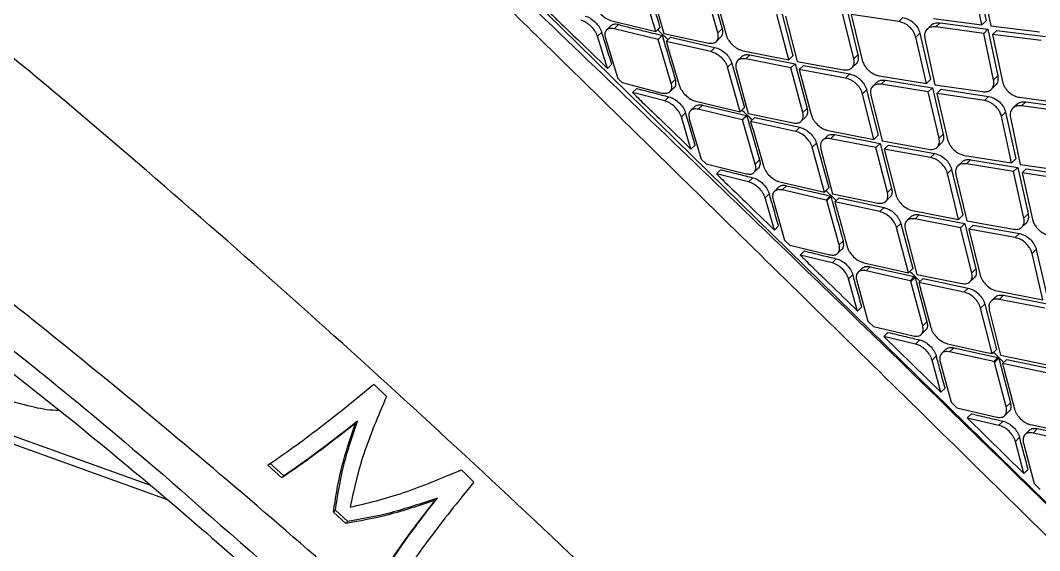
# Model space of a CAD drawing. Extents: x 525 to 613, y 487 to 635.
# Drawn here: x 595.825 to 598.949, y 579.849 to 581.476 of the extents above; entities that cross this region are included whole.
import ezdxf

# ---------------------------------------------------------------- set-up
doc = ezdxf.new("R2010")
doc.units = 0
doc.header["$MEASUREMENT"] = 0
doc.layers.add('1', color=4, linetype='Continuous')
doc.layers.add('STD TEST', color=3, linetype='Continuous')

# ---------------------------------------------------------------- blocks, each defined once
blk = doc.blocks.new('2023 VANGUARD')
at = {"layer": '1', "color": 3, "linetype": 'Continuous', "lineweight": 25}
for p, q in [((29.8121, -11.2293), (29.7821, -11.0845)), ((29.7949, -11.072), (29.8249, -11.2168)), ((29.8094, -11.0878), (29.8391, -11.2327)), ((28.8122, -11.2499), (28.772, -11.1152)), ((28.7981, -11.1207), (28.8369, -11.2557)), ((29.0027, -11.2539), (28.9649, -11.1185)), ((28.9778, -11.1059), (29.0156, -11.2413)), ((30.4806, -13.1577), (28.4039, -11.1212)), ((28.9904, -11.1235), (29.0283, -11.2604)), ((29.3978, -11.1806), (29.4321, -11.3211)), ((29.2201, -11.3365), (29.1838, -11.198)), ((29.1966, -11.1854), (29.2329, -11.3239)), ((29.2096, -11.2026), (29.2457, -11.3413)), ((29.4193, -11.3336), (29.385, -11.1931)), ((29.4113, -11.1973), (29.4454, -11.338)), ((29.5571, -11.2195), (29.4113, -11.1973)), ((29.5571, -11.2195), (29.5698, -11.207)), ((29.6638, -11.2096), (29.8121, -11.2293)), ((28.6743, -11.2325), (28.6613, -11.2452)), ((28.6773, -11.2171), (28.7877, -11.2441)), ((28.6848, -11.2413), (28.6978, -11.2286)), ((28.8196, -11.2743), (28.6848, -11.2413)), ((28.7877, -11.2441), (28.8122, -11.2499)), ((28.8122, -11.2499), (28.8252, -11.2372)), ((29.0027, -11.2539), (29.0156, -11.2413)), ((29.6567, -11.2305), (29.6439, -11.2431)), ((29.6709, -11.2358), (29.6837, -11.2233)), ((29.8176, -11.2555), (29.6709, -11.2358)), ((29.6837, -11.2233), (29.8304, -11.243)), ((29.8121, -11.2293), (29.8249, -11.2168)), ((29.8176, -11.2555), (29.8303, -11.243)), ((29.8304, -11.243), (29.8605, -11.3858)), ((29.8391, -11.2327), (29.9889, -11.251)), ((28.6468, -11.2513), (28.6337, -11.2641)), ((28.6646, -11.3631), (28.6337, -11.2641)), ((28.6579, -11.2704), (28.6961, -11.3936)), ((28.8196, -11.2743), (28.8325, -11.2616)), ((28.8599, -11.4089), (28.8196, -11.2743)), ((28.8369, -11.2557), (28.974, -11.2852)), ((28.8571, -11.2675), (28.8442, -11.2801)), ((28.8571, -11.2675), (28.9939, -11.2985)), ((28.9982, -11.2801), (29.0111, -11.2675)), ((29.6093, -11.2673), (29.622, -11.2548)), ((29.6418, -11.4095), (29.6093, -11.2673)), ((29.622, -11.2548), (29.6546, -11.397)), ((29.6372, -11.271), (29.6682, -11.4136)), ((29.8478, -11.3983), (29.8176, -11.2555)), ((29.8446, -11.259), (29.8574, -11.2465)), ((29.9941, -11.2776), (29.8446, -11.259)), ((29.8446, -11.259), (29.8749, -11.4034)), ((29.8574, -11.2465), (30.0068, -11.265)), ((28.981, -11.3111), (28.8442, -11.2801)), ((28.8515, -11.3047), (28.8844, -11.4148)), ((28.9939, -11.2985), (28.981, -11.3111)), ((29.0763, -11.3264), (29.0634, -11.339)), ((29.08, -11.3087), (29.2201, -11.3365)), ((29.0882, -11.3339), (29.1011, -11.3213)), ((29.2267, -11.3616), (29.0882, -11.3339)), ((29.1011, -11.3213), (29.2396, -11.349)), ((29.2201, -11.3365), (29.2329, -11.3239)), ((29.4193, -11.3336), (29.4321, -11.3211)), ((28.6646, -11.3631), (28.6776, -11.3503)), ((29.0325, -11.3596), (29.0454, -11.347)), ((29.0713, -11.4957), (29.0325, -11.3596)), ((29.0454, -11.347), (29.0842, -11.483)), ((29.0588, -11.3649), (29.0961, -11.5013)), ((29.2267, -11.3616), (29.2396, -11.349)), ((29.2632, -11.4983), (29.2267, -11.3616)), ((29.2396, -11.349), (29.276, -11.4857)), ((29.2457, -11.3413), (29.3877, -11.3672)), ((29.2523, -11.3665), (29.2651, -11.3539)), ((29.2523, -11.3665), (29.2889, -11.5047)), ((29.394, -11.3926), (29.2523, -11.3665)), ((29.2651, -11.3539), (29.4068, -11.3801)), ((29.4136, -11.3611), (29.4263, -11.3486)), ((28.8599, -11.4089), (28.8729, -11.3962)), ((29.394, -11.3926), (29.4068, -11.3801)), ((29.4973, -11.3861), (29.6418, -11.4095)), ((29.5035, -11.4116), (29.5163, -11.3991)), ((29.5163, -11.3991), (29.6605, -11.4228)), ((29.6418, -11.4095), (29.6546, -11.397)), ((29.8478, -11.3983), (29.8605, -11.3858)), ((28.7096, -11.4066), (28.8325, -11.4384)), ((28.7413, -11.4373), (28.7544, -11.4246)), ((28.8562, -11.4343), (28.8692, -11.4216)), ((29.4586, -11.4283), (29.4458, -11.4408)), ((29.4586, -11.4283), (29.4937, -11.568)), ((29.4903, -11.4054), (29.4775, -11.418)), ((29.6477, -11.4353), (29.5035, -11.4116)), ((29.6477, -11.4353), (29.6605, -11.4228)), ((29.6605, -11.4228), (29.6936, -11.5645)), ((29.6682, -11.4136), (29.8143, -11.4342)), ((29.6741, -11.4395), (29.6869, -11.427)), ((29.6869, -11.427), (29.8326, -11.4491)), ((29.841, -11.4268), (29.8536, -11.4144)), ((28.8399, -11.4628), (28.7413, -11.4373)), ((28.8529, -11.4501), (28.8399, -11.4628)), ((28.9355, -11.4637), (29.0458, -11.4898)), ((29.4809, -11.5806), (29.4458, -11.4408)), ((29.4717, -11.4454), (29.5066, -11.5854)), ((29.6808, -11.577), (29.6477, -11.4353)), ((29.8199, -11.4616), (29.6741, -11.4395)), ((29.6741, -11.4395), (29.7069, -11.5814)), ((29.8199, -11.4616), (29.8326, -11.4491)), ((29.9268, -11.4515), (30.0749, -11.4714)), ((28.9319, -11.4798), (28.9189, -11.4924)), ((28.9427, -11.4883), (28.9557, -11.4756)), ((29.0776, -11.5202), (28.9427, -11.4883)), ((28.9557, -11.4756), (29.0905, -11.5075)), ((29.0458, -11.4898), (29.0713, -11.4957)), ((29.0713, -11.4957), (29.0842, -11.483)), ((29.2632, -11.4983), (29.276, -11.4857)), ((29.9194, -11.4728), (29.9066, -11.4853)), ((29.9337, -11.4779), (29.9465, -11.4654)), ((30.0802, -11.4978), (29.9337, -11.4779)), ((29.9465, -11.4654), (30.093, -11.4853)), ((28.8908, -11.5119), (28.9037, -11.4992)), ((28.9203, -11.6107), (28.8908, -11.5119)), ((28.9151, -11.518), (28.9518, -11.6412)), ((29.0776, -11.5202), (29.0905, -11.5075)), ((29.0776, -11.5202), (29.0784, -11.5204)), ((29.0784, -11.5204), (29.0913, -11.5077)), ((29.0784, -11.5204), (29.0786, -11.5212)), ((29.0915, -11.5085), (29.0786, -11.5212)), ((29.1174, -11.6562), (29.0786, -11.5212)), ((29.0915, -11.5085), (29.1304, -11.6435)), ((29.0961, -11.5013), (29.2339, -11.5301)), ((29.1032, -11.526), (29.1161, -11.5134)), ((29.2407, -11.5563), (29.1032, -11.526)), ((29.1161, -11.5134), (29.2535, -11.5437)), ((29.2584, -11.5248), (29.2712, -11.5123)), ((29.8717, -11.5098), (29.8845, -11.4973)), ((29.9031, -11.6531), (29.8717, -11.5098)), ((29.8845, -11.4973), (29.9158, -11.6406)), ((29.8997, -11.5135), (29.9294, -11.6573)), ((29.1105, -11.5516), (29.1421, -11.662)), ((29.2407, -11.5563), (29.2535, -11.5437)), ((29.3404, -11.5533), (29.4809, -11.5806)), ((29.3362, -11.5714), (29.3233, -11.584)), ((29.3484, -11.5786), (29.3612, -11.5661)), ((29.4873, -11.6059), (29.3484, -11.5786)), ((29.3612, -11.5661), (29.5001, -11.5934)), ((29.4809, -11.5806), (29.4937, -11.568)), ((29.5066, -11.5854), (29.6488, -11.611)), ((29.6808, -11.577), (29.6936, -11.5645)), ((28.9203, -11.6107), (28.9333, -11.598)), ((29.3048, -11.5924), (29.292, -11.605)), ((29.3296, -11.7423), (29.292, -11.605)), ((29.3049, -11.5924), (29.3424, -11.7296)), ((29.3184, -11.6102), (29.3545, -11.7478)), ((29.5001, -11.5934), (29.4873, -11.6059)), ((29.5226, -11.7438), (29.4873, -11.6059)), ((29.5001, -11.5934), (29.5354, -11.7312)), ((29.5129, -11.6108), (29.5257, -11.5982)), ((29.6549, -11.6366), (29.5129, -11.6108)), ((29.5129, -11.6108), (29.5483, -11.7502)), ((29.5257, -11.5982), (29.6677, -11.6241)), ((29.6748, -11.6047), (29.6875, -11.5923)), ((28.9518, -11.6412), (28.9667, -11.6557)), ((29.1174, -11.6562), (29.1304, -11.6435)), ((29.6549, -11.6366), (29.6677, -11.6241)), ((29.7512, -11.6494), (29.7384, -11.662)), ((29.7585, -11.6298), (29.9031, -11.6531)), ((29.7645, -11.6555), (29.7773, -11.643)), ((29.7773, -11.643), (29.9216, -11.6666)), ((29.9031, -11.6531), (29.9158, -11.6406)), ((28.9667, -11.6557), (29.0894, -11.6863)), ((28.9984, -11.6864), (29.0113, -11.6737)), ((29.1134, -11.682), (29.1263, -11.6693)), ((29.7064, -11.6851), (29.7192, -11.6726)), ((29.7192, -11.6726), (29.7532, -11.8134)), ((29.9088, -11.6791), (29.7645, -11.6555)), ((29.9088, -11.6791), (29.9216, -11.6667)), ((29.9408, -11.8219), (29.9088, -11.6791)), ((29.9216, -11.6666), (29.9536, -11.8094)), ((29.9294, -11.6573), (30.0755, -11.6779)), ((29.9352, -11.6833), (29.9479, -11.6708)), ((29.9479, -11.6708), (30.0937, -11.693)), ((29.0966, -11.7109), (28.9984, -11.6864)), ((29.0966, -11.7109), (29.1095, -11.6982)), ((29.193, -11.711), (29.3033, -11.7364)), ((29.7404, -11.826), (29.7064, -11.6851)), ((29.7324, -11.6897), (29.7661, -11.8307)), ((29.9352, -11.6833), (29.9669, -11.8263)), ((30.0809, -11.7055), (29.9352, -11.6833)), ((29.1889, -11.7275), (29.176, -11.7402)), ((29.2001, -11.7357), (29.213, -11.7231)), ((29.335, -11.7668), (29.2001, -11.7357)), ((29.3033, -11.7364), (29.3296, -11.7423)), ((29.3296, -11.7423), (29.3424, -11.7296)), ((29.5226, -11.7438), (29.5354, -11.7312)), ((29.1603, -11.7474), (29.1474, -11.7601)), ((29.1758, -11.8587), (29.1474, -11.7601)), ((29.1719, -11.766), (29.2073, -11.8894)), ((29.335, -11.7668), (29.3479, -11.7542)), ((29.3364, -11.7671), (29.335, -11.7668)), ((29.3364, -11.7671), (29.3493, -11.7545)), ((29.3368, -11.7686), (29.3364, -11.7671)), ((29.3368, -11.7686), (29.3497, -11.756)), ((29.3744, -11.904), (29.3368, -11.7686)), ((29.3493, -11.7545), (29.3479, -11.7542)), ((29.3497, -11.756), (29.3493, -11.7545)), ((29.3545, -11.7478), (29.4928, -11.776)), ((29.3613, -11.7727), (29.3742, -11.7601)), ((29.4994, -11.8024), (29.3613, -11.7727)), ((29.3742, -11.7601), (29.5122, -11.7899)), ((29.5175, -11.7706), (29.5303, -11.7581)), ((29.4994, -11.8024), (29.5122, -11.7899)), ((29.5996, -11.7989), (29.7404, -11.826)), ((29.5505, -11.8513), (29.5633, -11.8387)), ((29.5633, -11.8387), (29.5999, -11.977)), ((29.595, -11.8174), (29.5822, -11.83)), ((29.6074, -11.8245), (29.6202, -11.8119)), ((29.7466, -11.8515), (29.6074, -11.8245)), ((29.6202, -11.8119), (29.7594, -11.8389)), ((29.7404, -11.826), (29.7532, -11.8134)), ((29.7466, -11.8515), (29.7594, -11.839)), ((29.7594, -11.8389), (29.7937, -11.9778)), ((29.7661, -11.8307), (29.9085, -11.8562)), ((29.9344, -11.85), (29.9473, -11.8374)), ((29.9536, -11.8094), (29.9408, -11.8219)), ((29.1758, -11.8587), (29.1888, -11.8461)), ((29.587, -11.9896), (29.5505, -11.8513)), ((29.577, -11.8564), (29.6121, -11.9951)), ((29.7809, -11.9903), (29.7466, -11.8515)), ((29.7723, -11.8563), (29.7851, -11.8437)), ((29.7723, -11.8563), (29.8067, -11.9967)), ((29.9144, -11.882), (29.7723, -11.8563)), ((29.7851, -11.8438), (29.9272, -11.8695)), ((29.9144, -11.882), (29.9272, -11.8695)), ((29.2073, -11.8894), (29.2233, -11.905)), ((29.3744, -11.904), (29.3873, -11.8914)), ((29.2233, -11.905), (29.3459, -11.9346)), ((29.255, -11.9357), (29.2679, -11.923)), ((29.37, -11.9302), (29.383, -11.9175)), ((29.9784, -11.9183), (29.9656, -11.9308)), ((29.9986, -12.0725), (29.9656, -11.9308)), ((29.9784, -11.9183), (30.0114, -12.06)), ((29.3528, -11.9594), (29.2549, -11.9357)), ((29.3657, -11.9468), (29.3528, -11.9594)), ((29.45, -11.9589), (29.5602, -11.9837)), ((29.4454, -11.9758), (29.4325, -11.9884)), ((29.4568, -11.9838), (29.4697, -11.9712)), ((29.5918, -12.0142), (29.4568, -11.9838)), ((29.4697, -11.9712), (29.6047, -12.0017)), ((29.5602, -11.9837), (29.587, -11.9896)), ((29.587, -11.9896), (29.5999, -11.977)), ((29.6121, -11.9951), (29.7507, -12.0229)), ((29.7809, -11.9903), (29.7937, -11.9778)), ((29.4035, -12.0087), (29.4164, -11.9961)), ((29.4311, -12.1073), (29.4035, -12.0087)), ((29.4282, -12.0145), (29.4625, -12.1379)), ((29.5918, -12.0142), (29.6047, -12.0017)), ((29.5937, -12.0147), (29.5918, -12.0142)), ((29.5937, -12.0147), (29.6066, -12.0021)), ((29.5942, -12.0166), (29.5937, -12.0147)), ((29.5942, -12.0166), (29.6071, -12.004)), ((29.6308, -12.1525), (29.5942, -12.0166)), ((29.6047, -12.0017), (29.6066, -12.0021)), ((29.6066, -12.0021), (29.6071, -12.004)), ((29.6071, -12.004), (29.6436, -12.1399)), ((29.6187, -12.0201), (29.6316, -12.0076)), ((29.7571, -12.0495), (29.6187, -12.0201)), ((29.6316, -12.0076), (29.77, -12.037)), ((29.7754, -12.0175), (29.7883, -12.0049)), ((29.6259, -12.0471), (29.6556, -12.1581)), ((29.7571, -12.0495), (29.77, -12.037)), ((29.8577, -12.0456), (29.9986, -12.0725)), ((29.8209, -12.086), (29.8081, -12.0986)), ((29.8209, -12.086), (29.8566, -12.2251)), ((29.8528, -12.0644), (29.84, -12.077)), ((29.8653, -12.0714), (29.8781, -12.0588)), ((30.0047, -12.0982), (29.8653, -12.0714)), ((29.8781, -12.0588), (30.0175, -12.0857)), ((29.4311, -12.1073), (29.444, -12.0946)), ((29.8437, -12.2377), (29.8081, -12.0986)), ((29.8346, -12.1036), (29.8688, -12.2431)), ((29.4625, -12.1379), (29.4795, -12.1545)), ((29.6308, -12.1525), (29.6436, -12.1399)), ((26.6908, -12.1797), (27.0077, -12.4294)), ((29.4795, -12.1545), (29.6018, -12.1835)), ((29.5111, -12.1853), (29.524, -12.1726)), ((29.6262, -12.1788), (29.639, -12.1662)), ((29.5111, -12.1853), (29.6861, -12.3562)), ((29.6087, -12.2084), (29.5111, -12.1853)), ((29.6087, -12.2084), (29.6215, -12.1958)), ((29.7063, -12.2074), (29.8168, -12.2319)), ((26.1085, -12.2252), (27.2638, -12.6418)), ((29.6722, -12.2451), (29.6593, -12.2578)), ((29.7014, -12.2246), (29.6886, -12.2372)), ((29.713, -12.2324), (29.7259, -12.2198)), ((29.8484, -12.2625), (29.713, -12.2324)), ((29.7259, -12.2198), (29.8612, -12.2499)), ((29.8168, -12.2319), (29.8437, -12.2377)), ((29.8437, -12.2377), (29.8566, -12.2251)), ((29.8688, -12.2431), (30.0077, -12.2708)), ((27.3157, -12.6861), (26.098, -12.2479)), ((29.6861, -12.3562), (29.6593, -12.2578)), ((29.684, -12.2635), (29.7175, -12.3869)), ((29.8484, -12.2625), (29.8612, -12.2499)), ((29.8503, -12.2629), (29.8484, -12.2625)), ((29.8503, -12.2629), (29.8631, -12.2504)), ((29.8508, -12.2648), (29.8503, -12.2629)), ((29.8508, -12.2648), (29.8636, -12.2523)), ((29.8866, -12.4014), (29.8508, -12.2648)), ((29.8612, -12.2499), (29.8631, -12.2503)), ((29.8631, -12.2503), (29.8636, -12.2523)), ((29.8636, -12.2523), (29.8994, -12.3888)), ((29.8753, -12.2683), (29.8882, -12.2558)), ((30.014, -12.2975), (29.8753, -12.2683)), ((29.8882, -12.2558), (30.0268, -12.2849)), ((29.8824, -12.2955), (29.9115, -12.407)), ((27.9487, -12.3314), (27.987, -12.369)), ((29.6861, -12.3562), (29.699, -12.3436)), ((29.7175, -12.3869), (29.7353, -12.4043)), ((29.8866, -12.4014), (29.8994, -12.3889)), ((29.7353, -12.4043), (29.8574, -12.4327)), ((29.7667, -12.4351), (29.7797, -12.4224)), ((29.8818, -12.4279), (29.8947, -12.4153)), ((27.8916, -12.4517), (27.8978, -12.4455)), ((29.9409, -12.6056), (29.7667, -12.4351)), ((29.7667, -12.4351), (29.8641, -12.4578)), ((29.8641, -12.4578), (29.8769, -12.4452)), ((30.0729, -12.4808), (29.9621, -12.4564)), ((29.9275, -12.4946), (29.9146, -12.5072)), ((29.957, -12.4738), (29.9441, -12.4864)), ((29.9687, -12.4816), (29.9815, -12.469)), ((30.1045, -12.5115), (29.9687, -12.4816)), ((30.1173, -12.4989), (29.9815, -12.469)), ((29.9409, -12.6056), (29.9146, -12.5072)), ((29.9394, -12.5129), (29.9723, -12.6364)), ((27.6665, -12.619), (27.6234, -12.5797)), ((27.6727, -12.6128), (27.6297, -12.5735)), ((27.6665, -12.619), (27.6727, -12.6128)), ((28.2166, -12.5942), (28.255, -12.6318)), ((29.9538, -12.593), (29.9409, -12.6056)), ((29.9723, -12.6364), (29.9905, -12.6543)), ((28.1368, -12.6872), (28.143, -12.681)), ((27.8247, -12.7238), (27.8309, -12.7176)), ((27.8627, -12.759), (27.8247, -12.7238)), ((27.8689, -12.7528), (27.8309, -12.7176)), ((27.8627, -12.759), (27.8689, -12.7528))]:
    blk.add_line(p, q, dxfattribs=at)
at = {"layer": '1', "color": 3, "linetype": 'Continuous', "lineweight": 25, "flags": 128}
for points in [[(28.8442, -11.2801), (28.8483, -11.2939), (28.8515, -11.3047)], [(28.9333, -11.598), (28.9168, -11.5426), (28.9037, -11.4992)], [(29.1032, -11.526), (29.1073, -11.5404), (29.1105, -11.5516)]]:
    blk.add_lwpolyline(points, dxfattribs=at)
at = {"layer": '1', "color": 3, "linetype": 'Continuous', "lineweight": 25}
for points, knots in [([(26.8663, -9.7116), (26.937, -9.7812), (27.0812, -9.923), (27.2872, -10.1253), (27.4722, -10.3069), (27.6216, -10.4534), (27.7474, -10.5767), (27.8647, -10.6918), (27.9896, -10.8141), (28.1434, -10.965), (28.3305, -11.1483), (28.5539, -11.3673), (28.7978, -11.6064), (29.1727, -11.974), (29.664, -12.4562), (30.258, -13.0407), (30.9241, -13.6973), (31.6654, -14.4298), (32.3021, -15.0605), (32.756, -15.5099), (33.0391, -15.7902), (33.347, -16.0949), (33.6662, -16.4106), (33.8829, -16.6245), (33.9883, -16.7285)], [0, 0, 0, 0, 0.029767, 0.060688, 0.086611, 0.107534, 0.123455, 0.139475, 0.15683, 0.175896, 0.204115, 0.235405, 0.26976, 0.306593, 0.392938, 0.476282, 0.556631, 0.673578, 0.789035, 0.825555, 0.865273, 0.90861, 0.955567, 1, 1, 1, 1]), ([(30.4801, -13.1596), (30.0519, -12.7402), (29.3937, -12.0955), (28.1959, -10.9459), (27.4291, -10.2133), (26.8949, -9.7029)], [0, 0, 0, 0, 0.360925, 0.55487, 1, 1, 1, 1]), ([(33.089, -17.8555), (32.8469, -17.5345), (32.3652, -16.8957), (31.5863, -15.9847), (30.7889, -15.0999), (29.9669, -14.2414), (29.1318, -13.4082), (28.2861, -12.5963), (27.4201, -11.8141), (26.5231, -11.0565), (25.896, -10.586), (25.5807, -10.3493)], [0, 0, 0, 0, 0.113392, 0.225638, 0.337341, 0.448782, 0.560233, 0.669481, 0.778832, 0.888788, 1, 1, 1, 1]), ([(32.6165, -18.3278), (32.528, -18.1961), (32.3492, -17.9299), (32.0677, -17.5326), (31.7728, -17.1325), (31.4636, -16.7304), (31.1491, -16.3383), (30.7744, -15.8893), (30.3282, -15.3796), (29.7887, -14.7964), (29.285, -14.2806), (28.8367, -13.84), (28.4614, -13.4835), (28.0918, -13.1442), (27.7284, -12.8222), (27.3605, -12.5075), (26.9058, -12.1331), (26.3605, -11.7073), (25.7337, -11.2469), (25.3112, -10.9616), (25.103, -10.821)], [0, 0, 0, 0, 0.0447089, 0.0903487, 0.1369096, 0.1843794, 0.2327447, 0.2779544, 0.3484175, 0.4226792, 0.500679, 0.5505248, 0.5989031, 0.6457948, 0.691185, 0.7350623, 0.7815627, 0.8564232, 0.9292521, 1, 1, 1, 1]), ([(28.7849, -11.1025), (28.7924, -11.1277), (28.8058, -11.1726), (28.8193, -11.2175), (28.8252, -11.2372)], [0, 0, 0, 0, 0.56, 1, 1, 1, 1]), ([(28.6261, -11.1683), (28.6271, -11.171), (28.6291, -11.1764), (28.6353, -11.1869), (28.6457, -11.1993), (28.6585, -11.209), (28.6693, -11.2146), (28.6746, -11.2163), (28.6773, -11.2171)], [0, 0, 0, 0, 0.133077, 0.260959, 0.500551, 0.743262, 0.869946, 1, 1, 1, 1]), ([(28.4838, -11.1884), (28.4944, -11.1986), (28.5245, -11.2278), (28.5848, -11.2859), (28.6345, -11.3339), (28.6646, -11.3631)], [0, 0, 0, 0, 0.1753509, 0.4999997, 1, 1, 1, 1]), ([(28.5958, -11.2023), (28.5985, -11.2031), (28.6037, -11.2048), (28.6144, -11.2105), (28.6272, -11.2203), (28.6376, -11.2328), (28.6438, -11.2433), (28.6458, -11.2486), (28.6468, -11.2514)], [0, 0, 0, 0, 0.129024, 0.255371, 0.499566, 0.740147, 0.867733, 1, 1, 1, 1]), ([(29.5698, -11.207), (29.5755, -11.2084), (29.5869, -11.2113), (29.6032, -11.2228), (29.6164, -11.238), (29.6201, -11.2492), (29.622, -11.2548)], [0, 0, 0, 0, 0.246463, 0.496009, 0.748019, 1, 1, 1, 1]), ([(28.6337, -11.2641), (28.6327, -11.2614), (28.6308, -11.2561), (28.6246, -11.2455), (28.6162, -11.2355), (28.6064, -11.2271), (28.5966, -11.2203), (28.5881, -11.2169), (28.5834, -11.2153), (28.5828, -11.2151)], [0, 0, 0, 0, 0.132194, 0.259725, 0.500252, 0.625117, 0.750524, 0.96896, 1, 1, 1, 1]), ([(28.6848, -11.2413), (28.6799, -11.2406), (28.67, -11.2392), (28.6602, -11.2448), (28.6569, -11.2517), (28.6557, -11.2599), (28.6568, -11.2654), (28.6579, -11.2704)], [0, 0, 0, 0, 0.249174, 0.499176, 0.722957, 0.749939, 1, 1, 1, 1]), ([(28.6978, -11.2286), (28.6928, -11.2278), (28.683, -11.2263), (28.6772, -11.2306), (28.6744, -11.2327)], [0, 0, 0, 0, 0.5177468, 1, 1, 1, 1]), ([(28.6978, -11.2286), (28.7228, -11.2349), (28.7675, -11.2461), (28.8126, -11.2569), (28.8325, -11.2616)], [0, 0, 0, 0, 0.56, 1, 1, 1, 1]), ([(28.8498, -11.2747), (28.8446, -11.2698), (28.834, -11.2596), (28.8234, -11.2495), (28.8179, -11.2443)], [0, 0, 0, 0, 0.485614, 1, 1, 1, 1]), ([(29.0156, -11.2413), (29.0159, -11.2425), (29.0167, -11.2458), (29.0174, -11.2519), (29.0163, -11.2596), (29.014, -11.2652), (29.0112, -11.2672), (29.011, -11.2674)], [0, 0, 0, 0, 0.113351, 0.311117, 0.593072, 0.958895, 1, 1, 1, 1]), ([(29.6709, -11.2358), (29.6654, -11.2356), (29.6545, -11.2353), (29.6426, -11.2428), (29.6372, -11.2527), (29.6359, -11.2625), (29.6368, -11.2681), (29.6372, -11.271)], [0, 0, 0, 0, 0.253873, 0.499654, 0.736078, 0.864725, 1, 1, 1, 1]), ([(29.6568, -11.2306), (29.6568, -11.2305), (29.659, -11.2266), (29.6684, -11.223), (29.6787, -11.2232), (29.6837, -11.2233)], [0, 0, 0, 0, 0.005508, 0.51135, 1, 1, 1, 1]), ([(28.6776, -11.3503), (28.6719, -11.3318), (28.6616, -11.2988), (28.6513, -11.2659), (28.6468, -11.2513)], [0, 0, 0, 0, 0.56, 1, 1, 1, 1]), ([(28.8729, -11.3962), (28.8654, -11.3711), (28.8519, -11.3262), (28.8384, -11.2814), (28.8325, -11.2616)], [0, 0, 0, 0, 0.56, 1, 1, 1, 1]), ([(28.974, -11.2852), (28.9787, -11.2857), (28.9861, -11.2865), (28.9941, -11.2835), (29.0006, -11.2786), (29.0053, -11.269), (29.0036, -11.2589), (29.0027, -11.2539)], [0, 0, 0, 0, 0.233043, 0.362957, 0.501502, 0.750764, 1, 1, 1, 1]), ([(29.0283, -11.2604), (29.0293, -11.2633), (29.0311, -11.2689), (29.0373, -11.2795), (29.0477, -11.2918), (29.0606, -11.3013), (29.0717, -11.3066), (29.0772, -11.308), (29.08, -11.3087)], [0, 0, 0, 0, 0.136164, 0.26492, 0.499359, 0.745031, 0.871464, 1, 1, 1, 1]), ([(28.9939, -11.2985), (28.9994, -11.3002), (29.0102, -11.3037), (29.026, -11.3157), (29.0365, -11.328), (29.0426, -11.3387), (29.0444, -11.3442), (29.0454, -11.347)], [0, 0, 0, 0, 0.251073, 0.499693, 0.737474, 0.865748, 1, 1, 1, 1]), ([(28.981, -11.3111), (28.9865, -11.3129), (28.9973, -11.3163), (29.0132, -11.3283), (29.0236, -11.3407), (29.0297, -11.3513), (29.0316, -11.3568), (29.0325, -11.3596)], [0, 0, 0, 0, 0.251135, 0.499919, 0.738583, 0.866552, 1, 1, 1, 1]), ([(29.0882, -11.3339), (29.0835, -11.3334), (29.0761, -11.3325), (29.0679, -11.3354), (29.064, -11.3382), (29.0618, -11.3408), (29.0595, -11.344), (29.0566, -11.3514), (29.058, -11.3599), (29.0588, -11.3649)], [0, 0, 0, 0, 0.22954, 0.360086, 0.50087, 0.529164, 0.580344, 0.750928, 1, 1, 1, 1]), ([(29.0764, -11.3265), (29.0779, -11.3252), (29.081, -11.3226), (29.089, -11.32), (29.0964, -11.3208), (29.1011, -11.3213)], [0, 0, 0, 0, 0.259662, 0.527817, 1, 1, 1, 1]), ([(29.3877, -11.3672), (29.3927, -11.3676), (29.4005, -11.3682), (29.409, -11.3649), (29.416, -11.3595), (29.4206, -11.3503), (29.4207, -11.3406), (29.4197, -11.3354), (29.4194, -11.3341), (29.4193, -11.3337), (29.4193, -11.3336), (29.4193, -11.3336), (29.4193, -11.3336), (29.4193, -11.3336)], [0, 0, 0, 0, 0.235478, 0.364519, 0.500771, 0.749786, 0.936633, 0.983828, 0.995793, 0.998866, 0.999676, 0.999964, 1, 1, 1, 1]), ([(29.4321, -11.3211), (29.4327, -11.3249), (29.4339, -11.3321), (29.4317, -11.3409), (29.4289, -11.3463), (29.4265, -11.3482), (29.4262, -11.3485)], [0, 0, 0, 0, 0.343819, 0.658549, 0.944148, 1, 1, 1, 1]), ([(29.4454, -11.338), (29.4467, -11.342), (29.4492, -11.3497), (29.4563, -11.3604), (29.4643, -11.369), (29.4746, -11.3772), (29.486, -11.3832), (29.494, -11.3853), (29.4973, -11.3861)], [0, 0, 0, 0, 0.184188, 0.351523, 0.501986, 0.635561, 0.851249, 1, 1, 1, 1]), ([(28.6961, -11.3936), (28.6986, -11.396), (28.7031, -11.4004), (28.7076, -11.4047), (28.7096, -11.4066)], [0, 0, 0, 0, 0.559999, 1, 1, 1, 1]), ([(28.869, -11.4215), (28.8693, -11.4213), (28.8729, -11.4195), (28.8754, -11.4108), (28.8737, -11.4011), (28.8729, -11.3962)], [0, 0, 0, 0, 0.032804, 0.515721, 1, 1, 1, 1]), ([(29.4458, -11.4408), (29.4449, -11.4379), (29.4431, -11.4321), (29.4371, -11.4213), (29.4287, -11.4114), (29.4188, -11.4034), (29.4079, -11.3965), (29.3995, -11.3941), (29.394, -11.3926)], [0, 0, 0, 0, 0.138252, 0.267774, 0.49968, 0.628362, 0.754899, 1, 1, 1, 1]), ([(29.4068, -11.3801), (29.4123, -11.3816), (29.4206, -11.3839), (29.4316, -11.3908), (29.4414, -11.3987), (29.4498, -11.4086), (29.4559, -11.4194), (29.4577, -11.4253), (29.4586, -11.4283)], [0, 0, 0, 0, 0.244238, 0.370431, 0.499, 0.729194, 0.859625, 1, 1, 1, 1]), ([(29.4905, -11.4055), (29.4916, -11.4045), (29.4954, -11.4008), (29.5042, -11.398), (29.5126, -11.3988), (29.5163, -11.3991)], [0, 0, 0, 0, 0.1804301, 0.643813, 1, 1, 1, 1]), ([(29.8143, -11.4342), (29.818, -11.4345), (29.8252, -11.4349), (29.8341, -11.4321), (29.8408, -11.4276), (29.8464, -11.4204), (29.8496, -11.4105), (29.8483, -11.402), (29.8478, -11.3983)], [0, 0, 0, 0, 0.169969, 0.327146, 0.47152, 0.603084, 0.826915, 1, 1, 1, 1]), ([(29.8605, -11.3858), (29.861, -11.3911), (29.8618, -11.4017), (29.8581, -11.4116), (29.8538, -11.4141), (29.8535, -11.4142)], [0, 0, 0, 0, 0.483104, 0.964441, 1, 1, 1, 1]), ([(28.7544, -11.4246), (28.7727, -11.4294), (28.8054, -11.438), (28.8384, -11.4464), (28.8529, -11.4501)], [0, 0, 0, 0, 0.56, 1, 1, 1, 1]), ([(28.8325, -11.4384), (28.8375, -11.4391), (28.8474, -11.4404), (28.8564, -11.4353), (28.8603, -11.4288), (28.8622, -11.4208), (28.8609, -11.4139), (28.8599, -11.4089)], [0, 0, 0, 0, 0.249239, 0.499047, 0.656024, 0.750174, 1, 1, 1, 1]), ([(28.8844, -11.4148), (28.8854, -11.4176), (28.8873, -11.423), (28.8934, -11.4336), (28.9038, -11.446), (28.9166, -11.4558), (28.9274, -11.4614), (28.9328, -11.4629), (28.9355, -11.4637)], [0, 0, 0, 0, 0.13291, 0.26074, 0.500483, 0.743146, 0.869881, 1, 1, 1, 1]), ([(29.5035, -11.4116), (29.4983, -11.4113), (29.4905, -11.4108), (29.4819, -11.4142), (29.475, -11.4196), (29.4696, -11.4297), (29.471, -11.4402), (29.4717, -11.4454)], [0, 0, 0, 0, 0.240017, 0.368066, 0.501139, 0.7504, 1, 1, 1, 1]), ([(29.8748, -11.4034), (29.8763, -11.4082), (29.8786, -11.4159), (29.8857, -11.4266), (29.8936, -11.4353), (29.9029, -11.4425), (29.9142, -11.4487), (29.922, -11.4505), (29.9268, -11.4515)], [0, 0, 0, 0, 0.210546, 0.345379, 0.499642, 0.657513, 0.793671, 1, 1, 1, 1]), ([(28.7413, -11.4373), (28.745, -11.4409), (28.7549, -11.4505), (28.7848, -11.4794), (28.8408, -11.5336), (28.8905, -11.5818), (28.9203, -11.6107)], [0, 0, 0, 0, 0.062042, 0.166057, 0.5, 1, 1, 1, 1]), ([(28.8908, -11.5119), (28.8898, -11.5091), (28.8879, -11.5038), (28.8818, -11.4931), (28.8714, -11.4806), (28.8586, -11.4708), (28.8479, -11.4652), (28.8426, -11.4636), (28.8399, -11.4628)], [0, 0, 0, 0, 0.132001, 0.259527, 0.500498, 0.744643, 0.870995, 1, 1, 1, 1]), ([(28.8529, -11.4501), (28.8555, -11.4509), (28.8608, -11.4525), (28.8716, -11.4581), (28.8844, -11.4679), (28.8948, -11.4804), (28.9009, -11.4911), (28.9028, -11.4964), (28.9037, -11.4992)], [0, 0, 0, 0, 0.128994, 0.255344, 0.499516, 0.740453, 0.867981, 1, 1, 1, 1]), ([(29.8717, -11.5098), (29.8714, -11.5084), (29.8705, -11.5048), (29.8677, -11.4978), (29.8622, -11.4883), (29.8538, -11.4788), (29.8442, -11.4712), (29.833, -11.4647), (29.8249, -11.4628), (29.8199, -11.4616)], [0, 0, 0, 0, 0.062338, 0.166485, 0.312329, 0.499714, 0.646961, 0.779493, 1, 1, 1, 1]), ([(28.9427, -11.4883), (28.9378, -11.4876), (28.9278, -11.4863), (28.9178, -11.492), (28.9144, -11.499), (28.913, -11.5073), (28.9141, -11.5129), (28.9151, -11.518)], [0, 0, 0, 0, 0.249317, 0.499272, 0.721487, 0.749963, 1, 1, 1, 1]), ([(28.932, -11.4799), (28.9334, -11.4786), (28.9364, -11.4761), (28.9442, -11.4739), (28.9513, -11.4749), (28.9557, -11.4756)], [0, 0, 0, 0, 0.266442, 0.542935, 1, 1, 1, 1]), ([(29.1081, -11.5212), (29.1029, -11.5163), (29.0923, -11.5061), (29.0817, -11.496), (29.0763, -11.4908)], [0, 0, 0, 0, 0.486612, 1, 1, 1, 1]), ([(29.276, -11.4857), (29.2768, -11.4892), (29.278, -11.4958), (29.2764, -11.5045), (29.2741, -11.51), (29.2714, -11.5119), (29.2711, -11.5121)], [0, 0, 0, 0, 0.330017, 0.60754, 0.95953, 1, 1, 1, 1]), ([(29.9337, -11.4779), (29.9308, -11.4777), (29.9251, -11.4772), (29.9152, -11.4791), (29.9052, -11.485), (29.8998, -11.4951), (29.8984, -11.505), (29.8992, -11.5106), (29.8997, -11.5135)], [0, 0, 0, 0, 0.130735, 0.257868, 0.500261, 0.739742, 0.867403, 1, 1, 1, 1]), ([(29.9195, -11.4729), (29.9231, -11.4702), (29.9303, -11.4647), (29.941, -11.4652), (29.9465, -11.4654)], [0, 0, 0, 0, 0.4946701, 1, 1, 1, 1]), ([(29.2339, -11.5301), (29.2387, -11.5306), (29.2461, -11.5313), (29.2542, -11.5283), (29.2607, -11.5233), (29.2656, -11.5136), (29.264, -11.5034), (29.2632, -11.4983)], [0, 0, 0, 0, 0.232222, 0.362319, 0.501439, 0.750836, 1, 1, 1, 1]), ([(29.2889, -11.5047), (29.2898, -11.5076), (29.2916, -11.5133), (29.2977, -11.524), (29.308, -11.5363), (29.321, -11.5458), (29.332, -11.5511), (29.3376, -11.5526), (29.3404, -11.5533)], [0, 0, 0, 0, 0.135931, 0.264623, 0.499402, 0.744619, 0.871157, 1, 1, 1, 1]), ([(29.292, -11.605), (29.2911, -11.6022), (29.2893, -11.5966), (29.2833, -11.5859), (29.2729, -11.5735), (29.2571, -11.5615), (29.2462, -11.558), (29.2407, -11.5563)], [0, 0, 0, 0, 0.132844, 0.260619, 0.500074, 0.748677, 1, 1, 1, 1]), ([(29.2535, -11.5437), (29.259, -11.5454), (29.2699, -11.5489), (29.2857, -11.5609), (29.2961, -11.5733), (29.3021, -11.584), (29.3039, -11.5895), (29.3049, -11.5924)], [0, 0, 0, 0, 0.251281, 0.499664, 0.738165, 0.866275, 1, 1, 1, 1]), ([(29.3484, -11.5786), (29.3436, -11.5781), (29.3362, -11.5773), (29.3279, -11.5803), (29.3243, -11.5829), (29.3225, -11.5849), (29.3217, -11.5857), (29.3194, -11.5888), (29.3163, -11.5964), (29.3176, -11.6051), (29.3184, -11.6102)], [0, 0, 0, 0, 0.229217, 0.359837, 0.500844, 0.50861, 0.523106, 0.572282, 0.750861, 1, 1, 1, 1]), ([(29.3362, -11.5715), (29.3378, -11.5702), (29.341, -11.5675), (29.3491, -11.5648), (29.3565, -11.5656), (29.3612, -11.5661)], [0, 0, 0, 0, 0.2614375, 0.5290485, 1, 1, 1, 1]), ([(29.6488, -11.611), (29.6522, -11.6114), (29.6585, -11.612), (29.668, -11.6099), (29.6767, -11.6042), (29.6825, -11.593), (29.6814, -11.5823), (29.6808, -11.577)], [0, 0, 0, 0, 0.158305, 0.29475, 0.501311, 0.750812, 1, 1, 1, 1]), ([(29.6936, -11.5645), (29.6942, -11.5683), (29.6953, -11.5757), (29.6929, -11.5847), (29.6901, -11.5901), (29.6877, -11.5919), (29.6874, -11.5921)], [0, 0, 0, 0, 0.348176, 0.666039, 0.953543, 1, 1, 1, 1]), ([(29.7069, -11.5814), (29.7079, -11.5846), (29.7097, -11.5908), (29.7159, -11.6017), (29.726, -11.6137), (29.7416, -11.6251), (29.7529, -11.6282), (29.7585, -11.6298)], [0, 0, 0, 0, 0.149014, 0.282224, 0.500369, 0.750145, 1, 1, 1, 1]), ([(29.1304, -11.6435), (29.1312, -11.6476), (29.1327, -11.6545), (29.1308, -11.6628), (29.1287, -11.6674), (29.1265, -11.669), (29.1262, -11.6692)], [0, 0, 0, 0, 0.390806, 0.653388, 0.96027, 1, 1, 1, 1]), ([(29.7064, -11.6851), (29.7055, -11.6821), (29.7038, -11.6764), (29.6979, -11.6655), (29.6896, -11.6555), (29.6797, -11.6474), (29.6688, -11.6405), (29.6604, -11.6381), (29.6549, -11.6366)], [0, 0, 0, 0, 0.136987, 0.266095, 0.4997, 0.628336, 0.754836, 1, 1, 1, 1]), ([(29.6677, -11.6241), (29.6732, -11.6256), (29.6844, -11.6288), (29.7002, -11.6404), (29.7106, -11.6528), (29.7166, -11.6637), (29.7183, -11.6696), (29.7192, -11.6726)], [0, 0, 0, 0, 0.244821, 0.498515, 0.730592, 0.860738, 1, 1, 1, 1]), ([(29.7514, -11.6495), (29.7525, -11.6485), (29.7564, -11.6447), (29.7652, -11.6419), (29.7736, -11.6427), (29.7773, -11.643)], [0, 0, 0, 0, 0.185712, 0.647727, 1, 1, 1, 1]), ([(29.0113, -11.6737), (29.0296, -11.6783), (29.0622, -11.6866), (29.0951, -11.6947), (29.1095, -11.6982)], [0, 0, 0, 0, 0.56, 1, 1, 1, 1]), ([(29.0894, -11.6863), (29.0944, -11.6869), (29.1044, -11.6882), (29.1148, -11.6822), (29.1201, -11.6714), (29.1183, -11.6612), (29.1174, -11.6562)], [0, 0, 0, 0, 0.24961, 0.499688, 0.749943, 1, 1, 1, 1]), ([(29.1421, -11.662), (29.143, -11.6648), (29.1449, -11.6702), (29.151, -11.6809), (29.1612, -11.6934), (29.1741, -11.7031), (29.1849, -11.7087), (29.1903, -11.7102), (29.193, -11.711)], [0, 0, 0, 0, 0.132717, 0.260477, 0.500377, 0.742931, 0.869744, 1, 1, 1, 1]), ([(29.7645, -11.6555), (29.7594, -11.6552), (29.7515, -11.6547), (29.7429, -11.6582), (29.7359, -11.6636), (29.7304, -11.6738), (29.7317, -11.6844), (29.7324, -11.6897)], [0, 0, 0, 0, 0.239967, 0.368006, 0.501074, 0.750364, 1, 1, 1, 1]), ([(28.9984, -11.6864), (29.0014, -11.6894), (29.0105, -11.6981), (29.0401, -11.7269), (29.0962, -11.7813), (29.1463, -11.83), (29.1758, -11.8587)], [0, 0, 0, 0, 0.051966, 0.152621, 0.5, 1, 1, 1, 1]), ([(29.1474, -11.7601), (29.1464, -11.7573), (29.1446, -11.7519), (29.1385, -11.7412), (29.1281, -11.7286), (29.1133, -11.717), (29.1019, -11.7126), (29.0971, -11.711), (29.0966, -11.7109)], [0, 0, 0, 0, 0.131805, 0.259314, 0.500729, 0.750146, 0.973901, 1, 1, 1, 1]), ([(29.1095, -11.6982), (29.1122, -11.699), (29.1175, -11.7006), (29.1283, -11.7062), (29.1411, -11.716), (29.1515, -11.7285), (29.1575, -11.7392), (29.1594, -11.7447), (29.1603, -11.7474)], [0, 0, 0, 0, 0.129018, 0.255399, 0.499563, 0.740831, 0.868268, 1, 1, 1, 1]), ([(29.2001, -11.7357), (29.1951, -11.7351), (29.185, -11.7339), (29.1749, -11.7397), (29.1714, -11.7468), (29.1699, -11.7552), (29.1709, -11.7609), (29.1719, -11.766)], [0, 0, 0, 0, 0.249425, 0.49934, 0.719111, 0.749985, 1, 1, 1, 1]), ([(29.213, -11.7231), (29.2079, -11.7224), (29.198, -11.721), (29.192, -11.7255), (29.189, -11.7277)], [0, 0, 0, 0, 0.5175333, 1, 1, 1, 1]), ([(29.213, -11.7231), (29.2381, -11.729), (29.2829, -11.7395), (29.328, -11.7497), (29.3479, -11.7542)], [0, 0, 0, 0, 0.56, 1, 1, 1, 1]), ([(29.3657, -11.7684), (29.3605, -11.7635), (29.35, -11.7533), (29.3394, -11.7431), (29.334, -11.7379)], [0, 0, 0, 0, 0.486524, 1, 1, 1, 1]), ([(29.4928, -11.776), (29.4974, -11.7765), (29.5047, -11.7773), (29.5129, -11.7743), (29.5193, -11.7696), (29.5234, -11.7619), (29.5242, -11.7533), (29.5234, -11.7475), (29.5228, -11.7447), (29.5226, -11.7439), (29.5226, -11.7438)], [0, 0, 0, 0, 0.221443, 0.353893, 0.500547, 0.710557, 0.863981, 0.96052, 0.995484, 1, 1, 1, 1]), ([(29.5354, -11.7312), (29.5361, -11.735), (29.5373, -11.7418), (29.5355, -11.7505), (29.5331, -11.7559), (29.5305, -11.7577), (29.5302, -11.7579)], [0, 0, 0, 0, 0.351829, 0.624092, 0.960075, 1, 1, 1, 1]), ([(29.1888, -11.8461), (29.1835, -11.8277), (29.174, -11.7948), (29.1645, -11.7619), (29.1603, -11.7474)], [0, 0, 0, 0, 0.56, 1, 1, 1, 1]), ([(29.3873, -11.8914), (29.3803, -11.8661), (29.3677, -11.821), (29.3552, -11.7758), (29.3497, -11.756)], [0, 0, 0, 0, 0.56, 1, 1, 1, 1]), ([(29.3613, -11.7727), (29.3627, -11.7776), (29.3651, -11.7864), (29.3675, -11.7953), (29.3686, -11.7991)], [0, 0, 0, 0, 0.5599996, 1, 1, 1, 1]), ([(29.5483, -11.7502), (29.5492, -11.7531), (29.551, -11.7587), (29.557, -11.7695), (29.5672, -11.7819), (29.5801, -11.7915), (29.5912, -11.7968), (29.5968, -11.7982), (29.5996, -11.7989)], [0, 0, 0, 0, 0.135568, 0.264157, 0.499477, 0.74404, 0.870718, 1, 1, 1, 1]), ([(29.3686, -11.7991), (29.3724, -11.8128), (29.3825, -11.8497), (29.3927, -11.8865), (29.3991, -11.9098)], [0, 0, 0, 0, 0.3703139, 1, 1, 1, 1]), ([(29.5505, -11.8513), (29.5496, -11.8485), (29.5479, -11.8429), (29.5419, -11.8322), (29.5316, -11.8197), (29.5158, -11.8076), (29.5049, -11.8042), (29.4994, -11.8024)], [0, 0, 0, 0, 0.13223, 0.259817, 0.500136, 0.748424, 1, 1, 1, 1]), ([(29.5122, -11.7899), (29.5177, -11.7916), (29.5287, -11.795), (29.5444, -11.8071), (29.5547, -11.8195), (29.5607, -11.8303), (29.5625, -11.8359), (29.5634, -11.8387)], [0, 0, 0, 0, 0.251611, 0.499637, 0.739038, 0.866938, 1, 1, 1, 1]), ([(29.6074, -11.8245), (29.6025, -11.824), (29.5949, -11.8233), (29.5867, -11.8263), (29.5799, -11.8314), (29.5749, -11.8411), (29.5763, -11.8513), (29.577, -11.8564)], [0, 0, 0, 0, 0.236457, 0.365422, 0.501228, 0.750545, 1, 1, 1, 1]), ([(29.5951, -11.8175), (29.5967, -11.8162), (29.5998, -11.8135), (29.608, -11.8107), (29.6154, -11.8115), (29.6202, -11.8119)], [0, 0, 0, 0, 0.259445, 0.528337, 1, 1, 1, 1]), ([(29.9536, -11.8094), (29.9542, -11.8135), (29.9553, -11.8212), (29.9524, -11.8305), (29.9496, -11.8357), (29.9473, -11.8373), (29.9473, -11.8374)], [0, 0, 0, 0, 0.366246, 0.697067, 0.992394, 1, 1, 1, 1]), ([(29.9669, -11.8263), (29.9681, -11.8303), (29.9704, -11.838), (29.9773, -11.8487), (29.9851, -11.8574), (29.9952, -11.8658), (30.0067, -11.8721), (30.0148, -11.8741), (30.0182, -11.8749)], [0, 0, 0, 0, 0.181448, 0.34684, 0.496153, 0.629368, 0.84666, 1, 1, 1, 1]), ([(29.9272, -11.8695), (29.9327, -11.871), (29.9439, -11.8742), (29.9597, -11.886), (29.97, -11.8985), (29.9759, -11.9095), (29.9776, -11.9153), (29.9784, -11.9183)], [0, 0, 0, 0, 0.246043, 0.499572, 0.733972, 0.863156, 1, 1, 1, 1]), ([(29.3828, -11.9173), (29.383, -11.9172), (29.3868, -11.9152), (29.3895, -11.9064), (29.388, -11.8964), (29.3873, -11.8914)], [0, 0, 0, 0, 0.0325462, 0.5156566, 1, 1, 1, 1]), ([(29.9656, -11.9308), (29.9648, -11.9278), (29.9631, -11.9221), (29.9573, -11.9111), (29.947, -11.8985), (29.9311, -11.8867), (29.9199, -11.8836), (29.9144, -11.882)], [0, 0, 0, 0, 0.135216, 0.263852, 0.50037, 0.754079, 1, 1, 1, 1]), ([(29.2679, -11.923), (29.2861, -11.9275), (29.3186, -11.9355), (29.3514, -11.9433), (29.3657, -11.9468)], [0, 0, 0, 0, 0.56, 1, 1, 1, 1]), ([(29.3991, -11.9098), (29.4001, -11.9126), (29.4019, -11.9181), (29.4079, -11.9288), (29.4181, -11.9413), (29.4309, -11.9511), (29.4418, -11.9566), (29.4472, -11.9581), (29.45, -11.9589)], [0, 0, 0, 0, 0.13251, 0.260198, 0.50031, 0.742674, 0.869567, 1, 1, 1, 1]), ([(29.255, -11.9357), (29.2558, -11.9366), (29.2584, -11.939), (29.2666, -11.9471), (29.2951, -11.9748), (29.3513, -12.0295), (29.4018, -12.0787), (29.4311, -12.1073)], [0, 0, 0, 0, 0.014823, 0.043268, 0.141024, 0.5, 1, 1, 1, 1]), ([(29.4035, -12.0087), (29.4026, -12.006), (29.4008, -12.0005), (29.3948, -11.9898), (29.3845, -11.9772), (29.3717, -11.9673), (29.3609, -11.9618), (29.3555, -11.9602), (29.3528, -11.9594)], [0, 0, 0, 0, 0.131147, 0.258379, 0.500319, 0.744343, 0.870813, 1, 1, 1, 1]), ([(29.3657, -11.9468), (29.3684, -11.9476), (29.3738, -11.9491), (29.3846, -11.9547), (29.3974, -11.9645), (29.4077, -11.9771), (29.4137, -11.9879), (29.4155, -11.9933), (29.4164, -11.9961)], [0, 0, 0, 0, 0.129122, 0.255545, 0.499536, 0.741234, 0.86858, 1, 1, 1, 1]), ([(26.5045, -11.9657), (26.6499, -12.0773), (26.9096, -12.2764), (27.1608, -12.4886), (27.2713, -12.582)], [0, 0, 0, 0, 0.559966, 1, 1, 1, 1]), ([(29.4568, -11.9838), (29.4518, -11.9832), (29.4417, -11.982), (29.4323, -11.9875), (29.4282, -11.9943), (29.4261, -12.0025), (29.4273, -12.0094), (29.4282, -12.0145)], [0, 0, 0, 0, 0.249373, 0.499119, 0.663157, 0.750128, 1, 1, 1, 1]), ([(29.4455, -11.9759), (29.4471, -11.9746), (29.4502, -11.972), (29.4581, -11.9696), (29.4653, -11.9706), (29.4697, -11.9712)], [0, 0, 0, 0, 0.269728, 0.5457793, 1, 1, 1, 1]), ([(29.6227, -12.0163), (29.6175, -12.0113), (29.607, -12.0011), (29.5964, -11.9909), (29.591, -11.9857)], [0, 0, 0, 0, 0.486778, 1, 1, 1, 1]), ([(29.7937, -11.9778), (29.7943, -11.9828), (29.7956, -11.993), (29.7924, -12.0023), (29.7884, -12.0045), (29.7881, -12.0047)], [0, 0, 0, 0, 0.480606, 0.961212, 1, 1, 1, 1]), ([(29.444, -12.0946), (29.4389, -12.0762), (29.4297, -12.0434), (29.4205, -12.0105), (29.4164, -11.9961)], [0, 0, 0, 0, 0.56, 1, 1, 1, 1]), ([(29.6187, -12.0201), (29.6201, -12.0252), (29.6224, -12.0342), (29.6248, -12.0432), (29.6259, -12.0471)], [0, 0, 0, 0, 0.56, 1, 1, 1, 1]), ([(29.8066, -11.9967), (29.8075, -11.9996), (29.8093, -12.0053), (29.8152, -12.0162), (29.8254, -12.0286), (29.8382, -12.0382), (29.8493, -12.0435), (29.8549, -12.0449), (29.8577, -12.0456)], [0, 0, 0, 0, 0.135033, 0.26346, 0.499555, 0.743258, 0.870124, 1, 1, 1, 1]), ([(29.8081, -12.0986), (29.8072, -12.0957), (29.8055, -12.0902), (29.7996, -12.0793), (29.7894, -12.0668), (29.7736, -12.0547), (29.7626, -12.0512), (29.7571, -12.0495)], [0, 0, 0, 0, 0.1315, 0.258861, 0.500203, 0.748014, 1, 1, 1, 1]), ([(29.77, -12.037), (29.7755, -12.0387), (29.7864, -12.0421), (29.8022, -12.0542), (29.8124, -12.0667), (29.8183, -12.0776), (29.82, -12.0832), (29.8209, -12.086)], [0, 0, 0, 0, 0.252355, 0.499548, 0.740352, 0.86794, 1, 1, 1, 1]), ([(29.8529, -12.0645), (29.8545, -12.0632), (29.8577, -12.0604), (29.866, -12.0576), (29.8734, -12.0584), (29.8781, -12.0588)], [0, 0, 0, 0, 0.261633, 0.530955, 1, 1, 1, 1]), ([(29.8653, -12.0714), (29.8604, -12.0709), (29.8528, -12.0702), (29.8446, -12.0733), (29.8378, -12.0784), (29.8326, -12.0882), (29.8339, -12.0985), (29.8346, -12.1036)], [0, 0, 0, 0, 0.235518, 0.364684, 0.501135, 0.750482, 1, 1, 1, 1]), ([(29.6436, -12.1399), (29.6444, -12.1448), (29.6459, -12.1547), (29.643, -12.1639), (29.6391, -12.1659), (29.6389, -12.166)], [0, 0, 0, 0, 0.48348, 0.966959, 1, 1, 1, 1]), ([(29.524, -12.1726), (29.5422, -12.177), (29.5746, -12.1848), (29.6072, -12.1924), (29.6215, -12.1958)], [0, 0, 0, 0, 0.56, 1, 1, 1, 1]), ([(29.6556, -12.1581), (29.6565, -12.1609), (29.6583, -12.1664), (29.6642, -12.1772), (29.6744, -12.1898), (29.6872, -12.1995), (29.6981, -12.2051), (29.7035, -12.2066), (29.7063, -12.2074)], [0, 0, 0, 0, 0.132268, 0.25987, 0.500236, 0.742346, 0.869335, 1, 1, 1, 1]), ([(27.9876, -14.0973), (27.762, -13.8814), (27.3107, -13.4497), (26.6197, -12.8172), (26.1485, -12.4079), (25.9128, -12.2033)], [0, 0, 0, 0, 0.333307, 0.666645, 1, 1, 1, 1]), ([(25.9553, -12.19), (26.3049, -12.4953), (27.0043, -13.1058), (27.676, -13.7473), (28.0119, -14.068)], [0, 0, 0, 0, 0.500027, 1, 1, 1, 1]), ([(29.6593, -12.2578), (29.6584, -12.255), (29.6566, -12.2495), (29.6506, -12.2387), (29.6444, -12.2311), (29.6376, -12.2244), (29.6322, -12.2198), (29.6233, -12.2139), (29.615, -12.2103), (29.6103, -12.2089), (29.6087, -12.2084)], [0, 0, 0, 0, 0.13094, 0.258068, 0.499612, 0.499695, 0.624656, 0.769742, 0.920027, 1, 1, 1, 1]), ([(29.6215, -12.1958), (29.6243, -12.1966), (29.6296, -12.1981), (29.6405, -12.2036), (29.6533, -12.2135), (29.6635, -12.2261), (29.6695, -12.2369), (29.6713, -12.2424), (29.6722, -12.2451)], [0, 0, 0, 0, 0.129272, 0.255761, 0.499581, 0.741672, 0.868909, 1, 1, 1, 1]), ([(25.9244, -12.2187), (25.9825, -12.2686), (26.101, -12.3704), (26.2716, -12.5193), (26.4296, -12.6586), (26.5656, -12.7796), (26.6797, -12.8819), (26.7757, -12.9685), (26.8736, -13.0573), (26.99, -13.1635), (27.138, -13.2995), (27.314, -13.4628), (27.5178, -13.654), (27.7443, -13.8687), (27.902, -14.0206), (27.9831, -14.0988)], [0, 0, 0, 0, 0.082324, 0.168171, 0.24373, 0.309001, 0.363984, 0.408679, 0.448132, 0.506134, 0.578198, 0.664321, 0.764503, 0.878744, 1, 1, 1, 1]), ([(26.9858, -12.4121), (26.9816, -12.4122), (26.9553, -12.4126), (26.8964, -12.4011), (26.8187, -12.3794), (26.7451, -12.3486), (26.6844, -12.3128), (26.6521, -12.2819), (26.6395, -12.2588), (26.6402, -12.2487), (26.6406, -12.2437)], [0, 0, 0, 0, 0.028708, 0.181916, 0.339713, 0.502027, 0.667026, 0.834093, 0.917308, 1, 1, 1, 1]), ([(29.699, -12.3436), (29.694, -12.3252), (29.685, -12.2924), (29.6761, -12.2596), (29.6722, -12.2451)], [0, 0, 0, 0, 0.56, 1, 1, 1, 1]), ([(29.713, -12.2324), (29.708, -12.2318), (29.6978, -12.2307), (29.6884, -12.2362), (29.6842, -12.2431), (29.682, -12.2513), (29.6831, -12.2584), (29.684, -12.2635)], [0, 0, 0, 0, 0.249436, 0.499162, 0.659054, 0.75015, 1, 1, 1, 1]), ([(29.7015, -12.2247), (29.7031, -12.2234), (29.7063, -12.2207), (29.7143, -12.2183), (29.7214, -12.2192), (29.7259, -12.2198)], [0, 0, 0, 0, 0.2713489, 0.5477974, 1, 1, 1, 1]), ([(29.8791, -12.2647), (29.8739, -12.2597), (29.8634, -12.2495), (29.8529, -12.2393), (29.8475, -12.234)], [0, 0, 0, 0, 0.487444, 1, 1, 1, 1]), ([(28.0336, -14.0217), (27.7171, -13.7193), (27.084, -13.1145), (26.4267, -12.5368), (26.098, -12.2479)], [0, 0, 0, 0, 0.49994, 1, 1, 1, 1]), ([(29.8753, -12.2683), (29.8766, -12.2734), (29.879, -12.2825), (29.8813, -12.2915), (29.8824, -12.2955)], [0, 0, 0, 0, 0.5599995, 1, 1, 1, 1]), ([(27.6234, -12.5797), (27.6457, -12.5645), (27.6904, -12.5341), (27.7698, -12.4748), (27.856, -12.4076), (27.9177, -12.3568), (27.9487, -12.3314)], [0, 0, 0, 0, 0.2490135, 0.4999206, 0.7494315, 1, 1, 1, 1]), ([(27.987, -12.369), (27.9615, -12.4292), (27.9104, -12.5497), (27.8871, -12.6559), (27.8754, -12.7091)], [0, 0, 0, 0, 0.49898, 1, 1, 1, 1]), ([(29.8574, -12.4327), (29.8624, -12.4333), (29.8726, -12.4345), (29.8832, -12.4282), (29.8889, -12.4169), (29.8874, -12.4066), (29.8866, -12.4014)], [0, 0, 0, 0, 0.249834, 0.499853, 0.749967, 1, 1, 1, 1]), ([(29.8994, -12.3889), (29.9002, -12.3938), (29.9017, -12.4038), (29.8987, -12.413), (29.8948, -12.415), (29.8945, -12.4151)], [0, 0, 0, 0, 0.48348, 0.966959, 1, 1, 1, 1]), ([(27.0077, -12.4294), (27.0076, -12.4298), (27.0074, -12.4306), (27.0078, -12.4306), (27.0084, -12.43), (27.0085, -12.43)], [0, 0, 0, 0, 0.481724, 0.983273, 1, 1, 1, 1]), ([(27.0077, -12.4294), (27.0992, -12.5045), (27.2746, -12.6486), (27.5289, -12.8691), (27.69, -13.0159), (27.7705, -13.0894)], [0, 0, 0, 0, 0.352414, 0.676106, 1, 1, 1, 1]), ([(29.7797, -12.4224), (29.7978, -12.4267), (29.8301, -12.4343), (29.8626, -12.4419), (29.8769, -12.4452)], [0, 0, 0, 0, 0.56, 1, 1, 1, 1]), ([(29.9115, -12.407), (29.9123, -12.4098), (29.9141, -12.4154), (29.92, -12.4262), (29.9302, -12.4388), (29.9429, -12.4486), (29.9538, -12.4541), (29.9593, -12.4556), (29.9621, -12.4564)], [0, 0, 0, 0, 0.132016, 0.259537, 0.500221, 0.742006, 0.869086, 1, 1, 1, 1]), ([(27.8916, -12.4517), (27.8495, -12.4848), (27.7653, -12.5509), (27.6995, -12.5963), (27.6665, -12.619)], [0, 0, 0, 0, 0.499752, 1, 1, 1, 1]), ([(27.8978, -12.4455), (27.8557, -12.4785), (27.7715, -12.5447), (27.7057, -12.5901), (27.6727, -12.6128)], [0, 0, 0, 0, 0.499752, 1, 1, 1, 1]), ([(27.8247, -12.7238), (27.8308, -12.6819), (27.8431, -12.5977), (27.8754, -12.5004), (27.8916, -12.4517)], [0, 0, 0, 0, 0.498906, 1, 1, 1, 1]), ([(27.8309, -12.7176), (27.837, -12.6756), (27.8493, -12.5915), (27.8816, -12.4942), (27.8978, -12.4455)], [0, 0, 0, 0, 0.4989063, 1, 1, 1, 1]), ([(29.9146, -12.5072), (29.9137, -12.5044), (29.9119, -12.499), (29.906, -12.4881), (29.8958, -12.4755), (29.883, -12.4656), (29.8722, -12.4601), (29.8668, -12.4586), (29.8641, -12.4578)], [0, 0, 0, 0, 0.130836, 0.257959, 0.500215, 0.743595, 0.870274, 1, 1, 1, 1]), ([(29.8769, -12.4452), (29.8797, -12.4459), (29.8851, -12.4475), (29.8959, -12.453), (29.9087, -12.4629), (29.9189, -12.4755), (29.9248, -12.4863), (29.9266, -12.4918), (29.9275, -12.4946)], [0, 0, 0, 0, 0.129474, 0.25603, 0.499543, 0.742092, 0.869233, 1, 1, 1, 1]), ([(29.9538, -12.593), (29.9489, -12.5747), (29.9401, -12.5419), (29.9313, -12.5091), (29.9275, -12.4946)], [0, 0, 0, 0, 0.56, 1, 1, 1, 1]), ([(29.9687, -12.4816), (29.9636, -12.481), (29.9534, -12.4799), (29.9427, -12.4862), (29.937, -12.4974), (29.9386, -12.5077), (29.9394, -12.5129)], [0, 0, 0, 0, 0.249762, 0.499759, 0.749903, 1, 1, 1, 1]), ([(29.9815, -12.469), (29.9771, -12.4684), (29.97, -12.4675), (29.9619, -12.4699), (29.9587, -12.4726), (29.9571, -12.4739)], [0, 0, 0, 0, 0.447112, 0.723865, 1, 1, 1, 1]), ([(27.2713, -12.582), (27.5892, -12.8603), (28.2249, -13.4168), (28.8277, -14.0088), (29.1292, -14.3048)], [0, 0, 0, 0, 0.4999894, 1, 1, 1, 1]), ([(27.8754, -12.7091), (27.929, -12.6962), (28.0364, -12.6703), (28.1564, -12.6196), (28.2166, -12.5942)], [0, 0, 0, 0, 0.498621, 1, 1, 1, 1]), ([(28.255, -12.6318), (28.2305, -12.662), (28.1816, -12.7224), (28.1179, -12.8058), (28.0624, -12.8822), (28.0347, -12.9244), (28.0208, -12.9456)], [0, 0, 0, 0, 0.250827, 0.500686, 0.749471, 1, 1, 1, 1]), ([(28.143, -12.681), (28.0944, -12.6974), (27.9973, -12.7302), (27.9116, -12.7453), (27.8689, -12.7528)], [0, 0, 0, 0, 0.500962, 1, 1, 1, 1]), ([(27.9842, -12.8997), (28.0053, -12.8681), (28.0474, -12.8048), (28.1111, -12.7223), (28.143, -12.681)], [0, 0, 0, 0, 0.499174, 1, 1, 1, 1]), ([(28.1368, -12.6872), (28.0881, -12.7036), (27.9911, -12.7365), (27.9054, -12.7515), (27.8627, -12.759)], [0, 0, 0, 0, 0.500962, 1, 1, 1, 1]), ([(27.978, -12.9059), (27.999, -12.8743), (28.0412, -12.811), (28.1049, -12.7285), (28.1368, -12.6872)], [0, 0, 0, 0, 0.499174, 1, 1, 1, 1])]:
    blk.add_open_spline(points, degree=3, knots=knots, dxfattribs=at)
for points in [[(29.6093, -11.2673), (29.6074, -11.2617), (29.6037, -11.2506), (29.5908, -11.2354), (29.5745, -11.2237), (29.5629, -11.2209), (29.5571, -11.2195)], [(29.8326, -11.4491), (29.8384, -11.4505), (29.85, -11.4534), (29.8662, -11.4651), (29.879, -11.4805), (29.8827, -11.4917), (29.8845, -11.4973)], [(29.9085, -11.8562), (29.9137, -11.8566), (29.9243, -11.8574), (29.9359, -11.8501), (29.9425, -11.838), (29.9414, -11.8273), (29.9408, -11.8219)], [(29.3459, -11.9346), (29.3508, -11.9353), (29.3607, -11.9367), (29.3714, -11.9304), (29.3771, -11.9192), (29.3753, -11.9091), (29.3744, -11.904)], [(29.7507, -12.0229), (29.7558, -12.0234), (29.7659, -12.0244), (29.777, -12.0175), (29.7831, -12.0059), (29.7816, -11.9955), (29.7809, -11.9903)], [(29.6018, -12.1835), (29.6068, -12.1841), (29.6168, -12.1854), (29.6276, -12.179), (29.6333, -12.1677), (29.6316, -12.1576), (29.6308, -12.1525)]]:
    blk.add_open_spline(points, degree=3, dxfattribs=at)
blk = doc.blocks.new('2026 Vanguard')
at = {"layer": 'STD TEST', "color": 1}
blk.add_blockref('2023 VANGUARD', (44.1613, 88.209), dxfattribs=at)

msp = doc.modelspace()

# ---------------------------------------------------------------- block references
at = {"layer": '1'}
msp.add_blockref('2026 Vanguard', (524.7985, 504.4821), dxfattribs=at)

doc.saveas('drawing.dxf')
